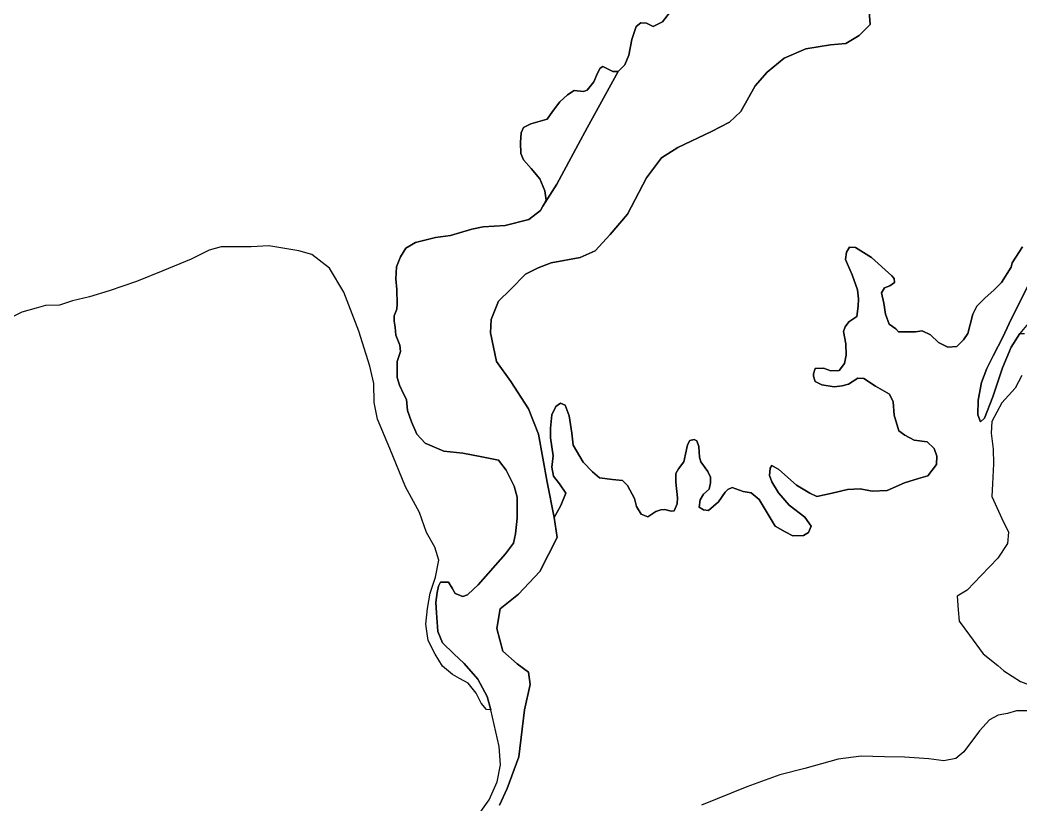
# Model space of a CAD drawing. Header units: inches. Extents: x 288635 to 1232953, y 676945 to 1655780.
# Drawn here: x 424062 to 443228, y 728603 to 743627 of the extents above; entities that cross this region are included whole.
import ezdxf

# ---------------------------------------------------------------- set-up
doc = ezdxf.new("R2010")
doc.units = ezdxf.units.IN
doc.header["$MEASUREMENT"] = 0

msp = doc.modelspace()

# ---------------------------------------------------------------- linework, layer by layer
at = {"color": 1}
for points in [[(440291.7504, 744212.3203), (440342.5505, 743543.4523), (440130.8834, 743331.7852), (439876.8829, 743179.3849), (439580.549, 743153.9848), (439106.4147, 743077.7847), (438691.5472, 742899.9843), (438369.8132, 742629.0504), (438141.2128, 742366.5833), (437861.8122, 741875.5156), (437650.1451, 741672.3152), (437303.0111, 741494.5148), (436659.5431, 741189.7142), (436346.2758, 740986.5138), (436058.4086, 740605.5131), (435694.3412, 739911.245), (435364.1405, 739521.7776), (435076.2733, 739208.5103), (434788.406, 739081.51), (434229.6049, 738979.9098), (433984.0711, 738886.7763), (433738.5373, 738759.776), (433450.67, 738471.9088), (433222.0696, 738243.3083), (433086.6026, 737896.1743), (433069.6693, 737642.1738), (433188.2028, 737091.8394), (433459.1367, 736710.8386), (433797.8041, 736185.9042), (433992.5378, 735703.3033), (434155.4394, 734783.2734), (434293.023, 734105.9387), (434345.9398, 733724.9379), (434017.8558, 733068.77), (433605.105, 732634.8524), (433255.8543, 732359.6852), (433192.3542, 731978.6844), (433308.7711, 731544.7669), (433583.9383, 731301.3497), (433795.6054, 731142.5994), (433827.3554, 730909.7656), (433721.5219, 730422.9313), (433615.6884, 729523.3462), (433388.1462, 728920.095), (433239.9793, 728597.3027)], [(443254.6041, 739286.9435), (443127.6038, 739088.8231), (443061.5637, 738977.0629), (443041.2436, 738895.7828), (442853.2833, 738601.1422), (442716.123, 738463.9819), (442538.3226, 738301.4216), (442385.9223, 738149.0213), (442304.6422, 737996.621), (442253.8421, 737798.5006), (442208.122, 737625.7802), (442129.1278, 737507.924), (441997.0475, 737375.8437), (441829.4072, 737365.6837), (441646.5268, 737452.0439), (441494.1265, 737599.3642), (441336.6462, 737675.5643), (441209.646, 737660.3243), (440880.9384, 737656.022), (440833.7252, 737716.2044), (440706.725, 737807.6446), (440635.6048, 737995.605), (440602.8388, 738209.9814), (440557.1187, 738408.1018), (440618.0788, 738499.542), (440719.679, 738540.1821), (440806.0392, 738606.2222), (440800.9592, 738677.3423), (440755.2391, 738728.1424), (440364.0783, 739083.7431), (440059.2777, 739271.7035), (439942.4374, 739276.7835), (439886.5573, 739185.3433), (439871.3173, 739043.1031), (439906.8774, 738951.6629), (439993.2375, 738748.4625), (440099.9178, 738463.9819), (440120.2378, 738291.2616), (440110.0778, 738149.0213), (440086.9637, 737954.9649), (439934.5634, 737848.2847), (439863.4433, 737756.8445), (439832.9632, 737665.4043), (439873.6033, 737431.7238), (439883.7633, 737213.2834), (439848.2032, 737055.8031), (439746.603, 736918.6428), (439589.1227, 736913.5628), (439446.8824, 736964.3629), (439289.4021, 736959.2829), (439253.8421, 736857.6827), (439253.8421, 736811.9626), (439284.3221, 736710.3624), (439416.4024, 736644.3223), (439650.0829, 736603.6822), (439807.5632, 736624.0022), (439924.4034, 736659.5623), (440107.2838, 736771.3225), (440219.044, 736766.2425), (440442.5644, 736618.9222), (440711.805, 736466.5219), (440782.9251, 736319.2016), (440803.2452, 736065.2011), (440889.6053, 735765.4805), (441001.3656, 735684.2003), (441184.2459, 735587.6801), (441433.1664, 735552.1201), (441565.2467, 735425.1198), (441616.0468, 735277.7995), (441610.9668, 735120.3192), (441443.3794, 734901.9317), (441263.4623, 734854.3066), (440998.8785, 734769.6398), (440665.5028, 734621.4728), (440379.7522, 734610.8894), (440146.9184, 734653.2229), (439908.793, 734642.6395), (439612.459, 734568.556), (439321.4168, 734510.3476), (439183.8332, 734568.556), (438929.8327, 734722.0147), (438591.1653, 735023.6403), (438458.8734, 735103.0154), (438427.1233, 735050.0987), (438411.2483, 734907.2234), (438458.8734, 734790.8065), (438585.8736, 734579.1394), (438792.2491, 734341.0139), (439088.583, 734113.4718), (439210.2916, 733938.8464), (439157.3748, 733817.1379), (439062.1246, 733758.9294), (438861.0409, 733753.6377), (438712.8739, 733833.0129), (438524.5784, 733942.3742), (438217.6611, 734450.3752), (438058.9108, 734577.3755), (437910.7438, 734603.8339), (437699.0767, 734677.9174), (437614.4099, 734640.8756), (437566.7848, 734593.2505), (437434.4929, 734408.0418), (437243.9925, 734238.7081), (437148.7423, 734254.5832), (437069.3671, 734302.2083), (437083.062, 734444.8296), (437146.5621, 734554.8964), (437256.629, 734648.03), (437286.2624, 734770.7969), (437282.0291, 734876.6304), (437231.229, 734986.6973), (437095.762, 735168.731), (437070.362, 735261.8645), (437061.8953, 735465.0649), (437023.7952, 735570.8985), (436972.9951, 735596.2985), (436888.3283, 735579.3652), (436845.9949, 735498.9317), (436816.3615, 735371.9314), (436769.7947, 735168.731), (436668.1945, 735037.4974), (436617.3944, 734944.3639), (436621.6277, 734779.2636), (436651.2611, 734478.6963), (436647.0278, 734368.6294), (436586.7942, 734235.9728), (436529.6161, 734228.1248), (436407.9075, 734259.8749), (436333.824, 734254.5832), (436238.5738, 734217.5414), (436085.1152, 734116.9996), (435958.1149, 734169.9163), (435868.1564, 734312.7916), (435825.823, 734471.5419), (435693.531, 734714.9591), (435598.2809, 734815.501), (435407.7805, 734831.376), (435159.0716, 734863.1261), (435026.7797, 734979.543), (434846.8627, 735164.7517), (434656.3623, 735492.8357), (434629.9039, 735720.3778), (434576.9871, 736048.4618), (434502.9037, 736254.8372), (434412.9452, 736291.8789), (434322.9866, 736228.3788), (434243.6115, 736069.6285), (434222.4448, 735815.628), (434222.4448, 735630.4193), (434270.0699, 735286.4602), (434243.6115, 735069.5015), (434275.3615, 734894.8761), (434391.7784, 734752.0008), (434513.487, 734572.0838), (434418.2368, 734333.9583), (434293.023, 734105.9387), (434155.4394, 734783.2734), (433992.5378, 735703.3033), (433797.8041, 736185.9042), (433459.1367, 736710.8386), (433188.2028, 737091.8394), (433069.6693, 737642.1738), (433086.6026, 737896.1743), (433222.0696, 738243.3083), (433450.67, 738471.9088), (433738.5373, 738759.776), (433984.0711, 738886.7763), (434229.6049, 738979.9098), (434788.406, 739081.51), (435076.2733, 739208.5103), (435364.1405, 739521.7776), (435694.3412, 739911.245), (436058.4086, 740605.5131), (436346.2758, 740986.5138), (436659.5431, 741189.7142), (437303.0111, 741494.5148), (437650.1451, 741672.3152), (437861.8122, 741875.5156), (438141.2128, 742366.5833), (438369.8132, 742629.0504), (438691.5472, 742899.9843), (439106.4147, 743077.7847), (439580.549, 743153.9848), (439876.8829, 743179.3849), (440130.8834, 743331.7852), (440342.5505, 743543.4523), (440291.7504, 744212.3203)], [(436514.4065, 743789.951), (436362.0062, 743591.8306), (436184.2058, 743500.3904), (436057.2055, 743566.4305), (435950.5253, 743576.5906), (435859.0852, 743505.4704), (435777.805, 743256.5499), (435721.9249, 742951.7493), (435645.7247, 742768.8689), (435513.6445, 742641.8687), (435412.0443, 742641.8687), (435219.0039, 742738.3889), (435173.2838, 742702.8288), (435122.4837, 742611.3886), (435051.3635, 742443.7483), (434924.3633, 742286.268), (434853.2431, 742260.8679), (434670.3628, 742281.188), (434543.3625, 742194.8278), (434401.1222, 742062.7475), (434258.882, 741874.7871), (434157.2817, 741727.4669), (433842.3211, 741641.1067), (433705.1608, 741569.9865), (433659.4408, 741468.3863), (433644.2007, 741280.426), (433654.3607, 741072.1455), (433700.0808, 740950.2253), (433852.4811, 740782.585), (434015.0415, 740584.4646), (434111.5617, 740360.9441), (434136.9617, 740178.0638), (434074.4089, 740061.8943), (434030.2815, 739979.9434), (433801.681, 739812.303), (433354.6401, 739695.4628), (432928.9776, 739669.0044), (432713.0772, 739626.671), (432302.443, 739503.9041), (432018.8091, 739461.5707), (431637.8084, 739368.4371), (431447.308, 739258.3702), (431349.9411, 739093.2699), (431273.741, 738902.7695), (431261.041, 738674.1691), (431277.9743, 738466.7353), (431282.2077, 738187.3348), (431277.9743, 738089.9679), (431227.1742, 737962.9677), (431227.1742, 737865.6008), (431248.3409, 737751.3006), (431261.041, 737594.6669), (431333.0078, 737404.1665), (431349.9411, 737285.633), (431282.2077, 737090.8992), (431286.441, 736925.7989), (431286.441, 736786.0986), (431328.7744, 736637.9317), (431409.2079, 736460.1313), (431464.2414, 736362.7645), (431481.1747, 736155.3307), (431557.3749, 735939.4303), (431663.2084, 735698.1298), (431819.8421, 735528.7961), (432179.6761, 735372.1625), (432539.5102, 735338.2957), (432869.7108, 735274.7956), (433221.0782, 735202.8288), (433373.4785, 735012.3284), (433521.6455, 734707.5278), (433580.9123, 734491.6274), (433580.9123, 734089.4599), (433547.0455, 733793.126), (433513.1788, 733611.0923), (433356.5451, 733412.1252), (432831.6108, 732819.4574), (432742.8541, 732734.3989), (432628.4104, 732624.7236), (432543.7435, 732590.8569), (432395.5766, 732650.1237), (432336.3098, 732751.7239), (432264.343, 732870.2575), (432213.5429, 732870.2575), (432116.176, 732866.0241), (432078.0759, 732789.824), (432052.6759, 732667.0571), (432023.0425, 732480.79), (432035.7425, 732281.823), (432065.3759, 731921.9889), (432150.0427, 731706.0885), (432365.9432, 731494.4214), (432564.9102, 731308.1543), (432827.3774, 731011.8204), (433009.4111, 730681.6198), (433077.1446, 730423.3859), (432992.4778, 730427.6193), (432895.1109, 730554.6195), (432797.744, 730745.1199), (432645.3437, 730931.3869), (432480.2434, 731024.5204), (432340.5431, 731100.7206), (432150.0427, 731261.5876), (432010.3425, 731490.188), (431874.8755, 731748.4219), (431832.5421, 732061.6892), (431862.1755, 732366.4898), (431917.2089, 732658.5904), (432014.5758, 732963.391), (432081.0745, 733287.7708), (432001.6994, 733536.4796), (431848.2407, 733816.9385), (431710.6571, 734203.231), (431440.7816, 734695.357), (431144.4477, 735425.6084), (430906.3222, 735986.5262), (430842.8221, 736309.3185), (430837.5304, 736669.1526), (430758.1552, 737002.5282), (430546.4881, 737669.2796), (430260.7376, 738420.6977), (429985.5704, 738875.782), (429646.903, 739140.3658), (429398.1942, 739209.1577), (428824.0311, 739304.7431), (428488.7504, 739284.4231), (427914.7093, 739284.4231), (427681.0288, 739223.463), (427340.6681, 739050.7426), (426797.1071, 738827.2222), (426294.186, 738624.0218), (425765.865, 738446.2214), (425395.0242, 738329.3812), (425069.9036, 738253.181), (424815.9031, 738166.8208), (424551.7426, 738161.7408), (424373.9422, 738110.9407), (424099.6217, 738034.7406), (423865.9412, 737922.9804)], [(432779.6034, 728327.4271), (433044.1872, 728703.1362), (433197.6459, 729047.0952), (433261.146, 729369.8876), (433234.6876, 729724.4299), (433077.1446, 730423.3859), (433009.4111, 730681.6198), (432827.3774, 731011.8204), (432564.9102, 731308.1543), (432365.9432, 731494.4214), (432150.0427, 731706.0885), (432065.3759, 731921.9889), (432035.7425, 732281.823), (432023.0425, 732480.79), (432052.6759, 732667.0571), (432078.0759, 732789.824), (432116.176, 732866.0241), (432213.5429, 732870.2575), (432264.343, 732870.2575), (432336.3098, 732751.7239), (432395.5766, 732650.1237), (432543.7435, 732590.8569), (432628.4104, 732624.7236), (432742.8541, 732734.3989), (432831.6108, 732819.4574), (433356.5451, 733412.1252), (433513.1788, 733611.0923), (433547.0455, 733793.126), (433580.9123, 734089.4599), (433580.9123, 734491.6274), (433521.6455, 734707.5278), (433373.4785, 735012.3284), (433221.0782, 735202.8288), (432869.7108, 735274.7956), (432539.5102, 735338.2957), (432179.6761, 735372.1625), (431819.8421, 735528.7961), (431663.2084, 735698.1298), (431557.3749, 735939.4303), (431481.1747, 736155.3307), (431464.2414, 736362.7645), (431409.2079, 736460.1313), (431328.7744, 736637.9317), (431286.441, 736786.0986), (431286.441, 736925.7989), (431282.2077, 737090.8992), (431349.9411, 737285.633), (431333.0078, 737404.1665), (431261.041, 737594.6669), (431248.3409, 737751.3006), (431227.1742, 737865.6008), (431227.1742, 737962.9677), (431277.9743, 738089.9679), (431282.2077, 738187.3348), (431277.9743, 738466.7353), (431261.041, 738674.1691), (431273.741, 738902.7695), (431349.9411, 739093.2699), (431447.308, 739258.3702), (431637.8084, 739368.4371), (432018.8091, 739461.5707), (432302.443, 739503.9041), (432713.0772, 739626.671), (432928.9776, 739669.0044), (433354.6401, 739695.4628), (433801.681, 739812.303), (434030.2815, 739979.9434), (434074.4089, 740061.8943), (434339.6718, 740486.9795), (434750.4637, 741243.0747), (434923.873, 741562.2483), (435513.6445, 742641.8687), (435645.7247, 742768.8689), (435721.9249, 742951.7493), (435777.805, 743256.5499), (435859.0852, 743505.4704), (435950.5253, 743576.5906), (436057.2055, 743566.4305), (436184.2058, 743500.3904), (436362.0062, 743591.8306), (436514.4065, 743789.951)], [(433239.9793, 728597.3027), (433388.1462, 728920.095), (433615.6884, 729523.3462), (433721.5219, 730422.9313), (433827.3554, 730909.7656), (433795.6054, 731142.5994), (433583.9383, 731301.3497), (433308.7711, 731544.7669), (433192.3542, 731978.6844), (433255.8543, 732359.6852), (433605.105, 732634.8524), (434017.8558, 733068.77), (434345.9398, 733724.9379), (434293.023, 734105.9387), (434418.2368, 734333.9583), (434513.487, 734572.0838), (434391.7784, 734752.0008), (434275.3615, 734894.8761), (434243.6115, 735069.5015), (434270.0699, 735286.4602), (434222.4448, 735630.4193), (434222.4448, 735815.628), (434243.6115, 736069.6285), (434322.9866, 736228.3788), (434412.9452, 736291.8789), (434502.9037, 736254.8372), (434576.9871, 736048.4618), (434629.9039, 735720.3778), (434656.3623, 735492.8357), (434846.8627, 735164.7517), (435026.7797, 734979.543), (435159.0716, 734863.1261), (435407.7805, 734831.376), (435598.2809, 734815.501), (435693.531, 734714.9591), (435825.823, 734471.5419), (435868.1564, 734312.7916), (435958.1149, 734169.9163), (436085.1152, 734116.9996), (436238.5738, 734217.5414), (436333.824, 734254.5832), (436407.9075, 734259.8749), (436529.6161, 734228.1248), (436586.7942, 734235.9728), (436647.0278, 734368.6294), (436651.2611, 734478.6963), (436621.6277, 734779.2636), (436617.3944, 734944.3639), (436668.1945, 735037.4974), (436769.7947, 735168.731), (436816.3615, 735371.9314), (436845.9949, 735498.9317), (436888.3283, 735579.3652), (436972.9951, 735596.2985), (437023.7952, 735570.8985), (437061.8953, 735465.0649), (437070.362, 735261.8645), (437095.762, 735168.731), (437231.229, 734986.6973), (437282.0291, 734876.6304), (437286.2624, 734770.7969), (437256.629, 734648.03), (437146.5621, 734554.8964), (437083.062, 734444.8296), (437069.3671, 734302.2083), (437148.7423, 734254.5832), (437243.9925, 734238.7081), (437434.4929, 734408.0418), (437566.7848, 734593.2505), (437614.4099, 734640.8756), (437699.0767, 734677.9174), (437910.7438, 734603.8339), (438058.9108, 734577.3755), (438217.6611, 734450.3752), (438524.5784, 733942.3742), (438712.8739, 733833.0129), (438861.0409, 733753.6377), (439062.1246, 733758.9294), (439157.3748, 733817.1379), (439210.2916, 733938.8464), (439088.583, 734113.4718), (438792.2491, 734341.0139), (438585.8736, 734579.1394), (438458.8734, 734790.8065), (438411.2483, 734907.2234), (438427.1233, 735050.0987), (438458.8734, 735103.0154), (438591.1653, 735023.6403), (438929.8327, 734722.0147), (439183.8332, 734568.556), (439321.4168, 734510.3476), (439612.459, 734568.556), (439908.793, 734642.6395), (440146.9184, 734653.2229), (440379.7522, 734610.8894), (440665.5028, 734621.4728), (440998.8785, 734769.6398), (441263.4623, 734854.3066), (441443.3794, 734901.9317), (441610.9668, 735120.3192), (441616.0468, 735277.7995), (441565.2467, 735425.1198), (441433.1664, 735552.1201), (441184.2459, 735587.6801), (441001.3656, 735684.2003), (440889.6053, 735765.4805), (440803.2452, 736065.2011), (440782.9251, 736319.2016), (440711.805, 736466.5219), (440442.5644, 736618.9222), (440219.044, 736766.2425), (440107.2838, 736771.3225), (439924.4034, 736659.5623), (439807.5632, 736624.0022), (439650.0829, 736603.6822), (439416.4024, 736644.3223), (439284.3221, 736710.3624), (439253.8421, 736811.9626), (439253.8421, 736857.6827), (439289.4021, 736959.2829), (439446.8824, 736964.3629), (439589.1227, 736913.5628), (439746.603, 736918.6428), (439848.2032, 737055.8031), (439883.7633, 737213.2834), (439873.6033, 737431.7238), (439832.9632, 737665.4043), (439863.4433, 737756.8445), (439934.5634, 737848.2847), (440086.9637, 737954.9649), (440110.0778, 738149.0213), (440120.2378, 738291.2616), (440099.9178, 738463.9819), (439993.2375, 738748.4625), (439906.8774, 738951.6629), (439871.3173, 739043.1031), (439886.5573, 739185.3433), (439942.4374, 739276.7835), (440059.2777, 739271.7035), (440364.0783, 739083.7431), (440755.2391, 738728.1424), (440800.9592, 738677.3423), (440806.0392, 738606.2222), (440719.679, 738540.1821), (440618.0788, 738499.542), (440557.1187, 738408.1018), (440602.8388, 738209.9814), (440635.6048, 737995.605), (440706.725, 737807.6446), (440833.7252, 737716.2044), (440880.9384, 737656.022), (441209.646, 737660.3243), (441336.6462, 737675.5643), (441494.1265, 737599.3642), (441646.5268, 737452.0439), (441829.4072, 737365.6837), (441997.0475, 737375.8437), (442129.1278, 737507.924), (442208.122, 737625.7802), (442253.8421, 737798.5006), (442304.6422, 737996.621), (442385.9223, 738149.0213), (442538.3226, 738301.4216), (442716.123, 738463.9819), (442853.2833, 738601.1422), (443041.2436, 738895.7828), (443061.5637, 738977.0629), (443127.6038, 739088.8231), (443254.6041, 739286.9435)], [(443391.7643, 738596.0622), (443117.4438, 738057.5811), (443002.2391, 737817.367), (442878.6833, 737559.7401), (442693.0089, 737198.0434), (442576.1687, 736954.2029), (442474.5685, 736690.0424), (442408.5284, 736349.6817), (442403.4484, 736070.2811), (442454.2485, 735938.2008), (442530.4486, 736009.321), (442687.9289, 736415.7218), (442875.8893, 736969.4429), (443043.5296, 737365.6837), (443206.09, 737629.8442), (443297.5301, 737629.8442)], [(443430.0004, 737895.5045), (443206.09, 737629.8442), (443043.5296, 737365.6837), (442875.8893, 736969.4429), (442687.9289, 736415.7218), (442530.4486, 736009.321), (442454.2485, 735938.2008), (442403.4484, 736070.2811), (442408.5284, 736349.6817), (442474.5685, 736690.0424), (442576.1687, 736954.2029), (442693.0089, 737198.0434), (442878.6833, 737559.7401), (443002.2391, 737817.367), (443117.4438, 738057.5811), (443391.7643, 738596.0622)], [(443246.73, 736822.1226), (443119.7298, 736578.2821), (442860.6493, 736298.8816), (442667.6089, 735943.2809), (442657.4489, 735719.7604), (442693.0089, 735414.9598), (442703.169, 735130.4792), (442682.8489, 734749.4785), (442671.0485, 734510.3476), (442861.5489, 734087.0134), (442988.5491, 733822.4295), (442967.3824, 733605.4708), (442787.4654, 733325.0119), (442464.6731, 732996.9279), (442194.7975, 732716.469), (442009.5888, 732600.0521), (442025.4639, 732340.7599), (442046.6306, 732123.8011), (442242.4226, 731853.9256), (442501.7148, 731494.0915), (442782.1737, 731271.8411), (442898.5906, 731171.2992), (443221.5876, 730966.2917), (443577.1883, 730834.2114)], [(443495.9081, 730402.4105), (443145.3874, 730402.4105), (442972.6741, 730356.3809), (442792.7571, 730324.6309), (442623.4234, 730229.3807), (442432.923, 730023.0053), (442136.5891, 729620.8378), (441983.1304, 729493.8375), (441750.2966, 729446.2124), (441464.5461, 729483.2542), (440998.8785, 729515.0043), (440612.586, 729525.5876), (440168.0851, 729536.171), (439728.8759, 729477.9625), (439090.6608, 729300.8959), (438613.1399, 729178.9757), (437978.1386, 728950.3752), (437109.4569, 728599.8545)]]:
    msp.add_lwpolyline(points, dxfattribs=at)
msp.add_lwpolyline([(435219.0039, 742738.3889), (435412.0443, 742641.8687), (435513.6445, 742641.8687), (434923.873, 741562.2483), (434750.4637, 741243.0747), (434339.6718, 740486.9795), (434074.4089, 740061.8943), (434136.9617, 740178.0638), (434111.5617, 740360.9441), (434015.0415, 740584.4646), (433852.4811, 740782.585), (433700.0808, 740950.2253), (433654.3607, 741072.1455), (433644.2007, 741280.426), (433659.4408, 741468.3863), (433705.1608, 741569.9865), (433842.3211, 741641.1067), (434157.2817, 741727.4669), (434258.882, 741874.7871), (434401.1222, 742062.7475), (434543.3625, 742194.8278), (434670.3628, 742281.188), (434853.2431, 742260.8679), (434924.3633, 742286.268), (435051.3635, 742443.7483), (435122.4837, 742611.3886), (435173.2838, 742702.8288), (435219.0039, 742738.3889)], close=True, dxfattribs=at)

doc.saveas('drawing.dxf')
